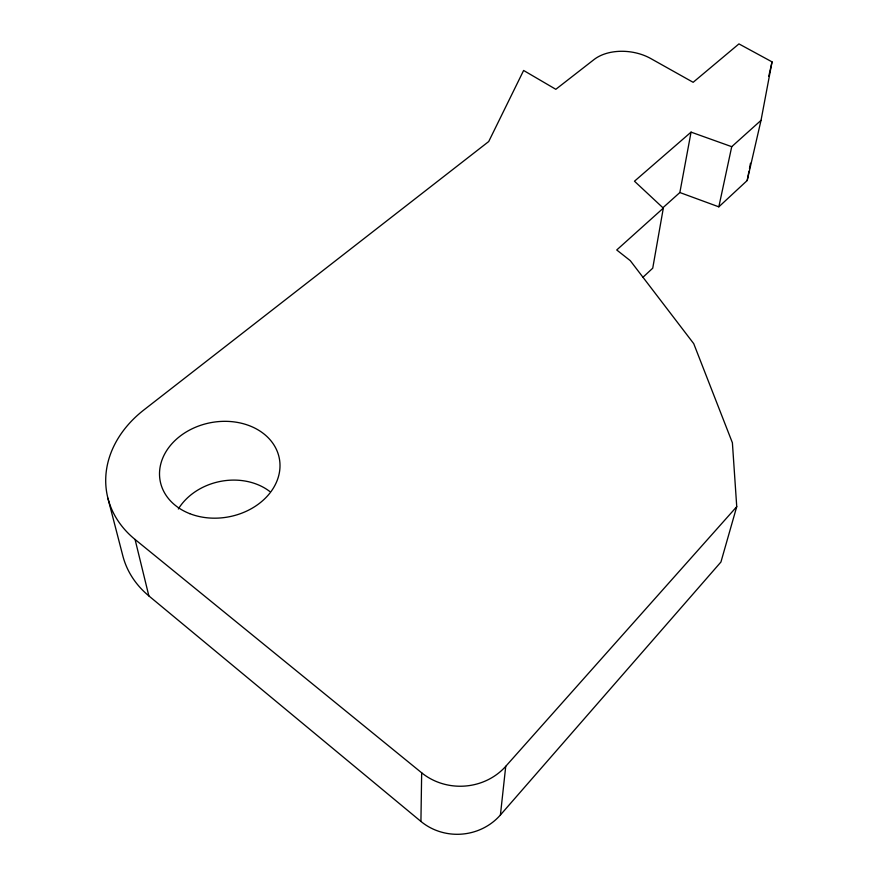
<?xml version="1.0" encoding="UTF-8"?>
<svg xmlns="http://www.w3.org/2000/svg" width="878" height="878" viewBox="0 0 878 878"><rect width="100%" height="100%" fill="white"/><g stroke="black" fill="none" stroke-linecap="round" stroke-linejoin="round"><path stroke-width="1.32" d="M761.017 120.363L731.725 146.681L691.063 132.128L634.476 181.219L663.318 208.13L616.729 249.978L630.283 260.667L693.741 343.671L732.395 442.775L736.741 506.672L720.937 562.019L500.416 814.971A55.512 52.45 -4.8 0 1 420.924 821.424L421.67 772.805L135.069 539.465A113.942 90.149 -10.7 0 1 143.871 409.949L488.717 141.534L523.617 70.47L555.818 89.304L594.11 59.495A41.156 26.867 7.6 0 1 650.774 58.552L693.148 82.302L738.947 43.9L772.047 61.877L761.017 120.363L747.2 180.517L718.83 206.846L679.857 192.534L662.66 207.976M500.416 814.971L505.739 766.318L736.741 506.672M663.318 208.13L652.738 268.185L642.762 277.448M679.857 192.534L691.063 132.128M747.2 180.517L748.967 171.221M749.472 168.565L750.481 163.253M718.83 206.846L731.725 146.681M768.755 76.276L772.047 61.877M107.895 498.177L122.788 555.686A108.433 88.107 -12.2 0 0 148.854 595.899L420.924 821.424M135.069 539.465L148.854 595.899M505.739 766.318A58.65 54.26 -2.1 0 1 421.67 772.805M178.333 508.988A57.696 46.863 -12.1 0 1 269.7 491.428M189.692 513.63A60.626 47.939 -10.6 0 0 280.005 465.57A60.626 47.939 -10.6 0 0 189.582 430.066A60.626 47.939 -10.6 0 0 189.692 513.63"/></g></svg>
